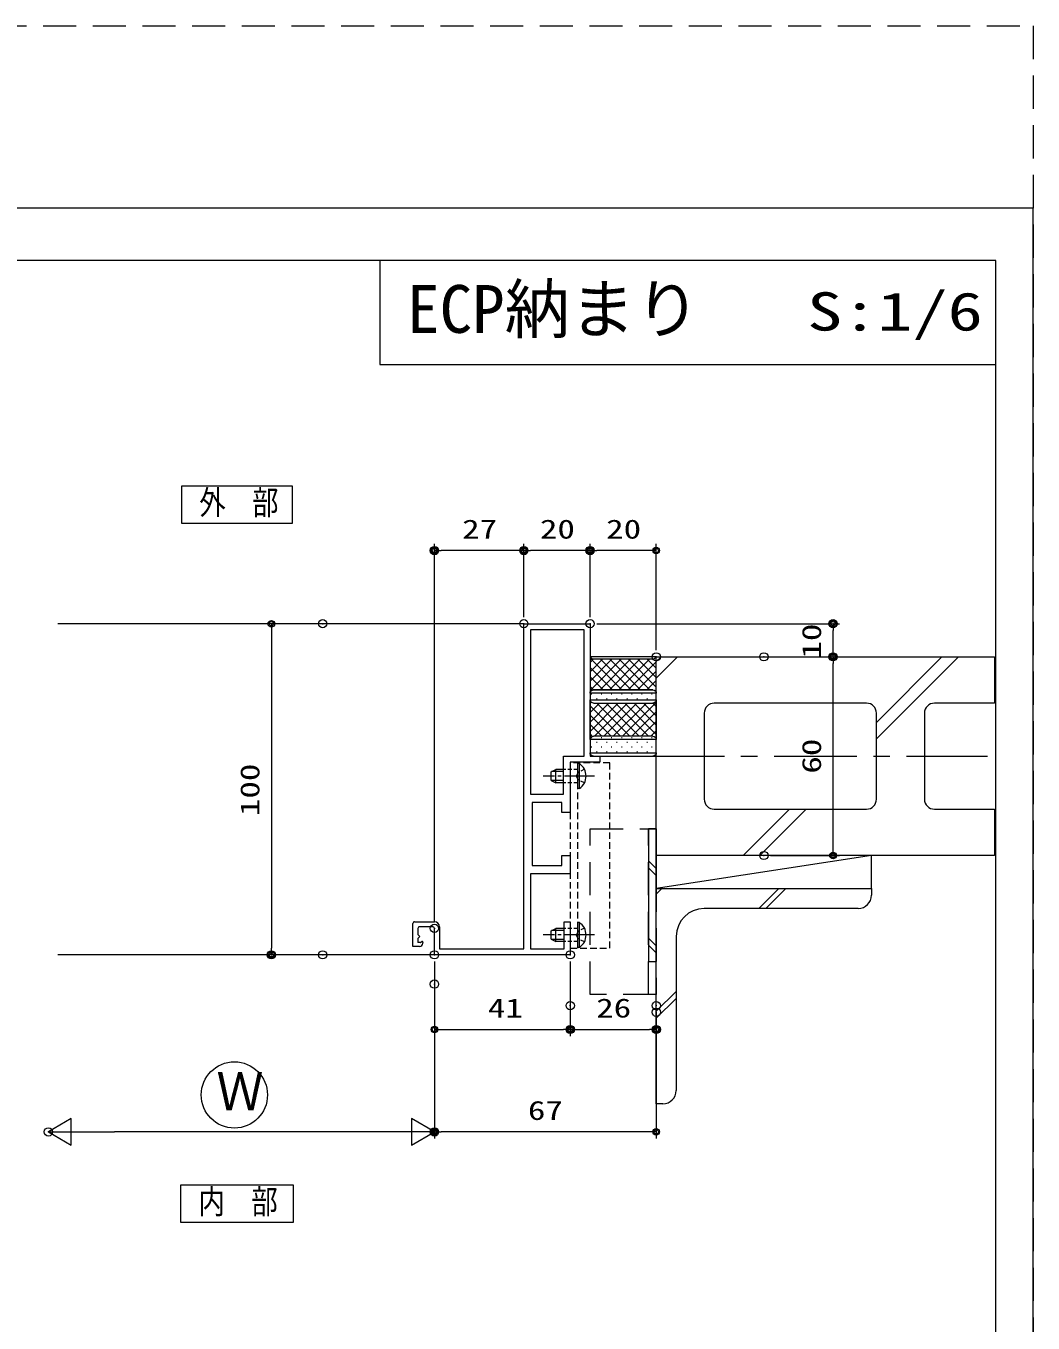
# Model space of a CAD drawing. Units: millimetres, scale not verified. Extents: x -584 to 584, y -818 to 818.
# Drawn here: x 280.3 to 584.5, y 426.4 to 818.1 of the extents above; entities that cross this region are included whole.
import ezdxf
from ezdxf.enums import TextEntityAlignment as Align

# ---------------------------------------------------------------- set-up
doc = ezdxf.new("R2010")
doc.units = ezdxf.units.MM
doc.header["$LTSCALE"] = 5
doc.header["$PDMODE"] = 32
doc.header["$PDSIZE"] = 2.5
for name, pattern in [('CHAIN1', [8, 5, -1, 1, -1]), ('CHAIN2', [12, 9, -1, 1, -1]), ('DASHED1', [1.8, 1.2, -0.6]), ('DASHED2', [3, 2, -1])]:
    doc.linetypes.add(name, pattern=pattern)
for name, color, linetype, lineweight in [('0-0_Defpoints', 7, 'Continuous', 9), ('0-1_KATAZAI', 7, 'Continuous', 9), ('0-2_0', 7, 'Continuous', 9), ('0-4_USERZ', 3, 'Continuous', 9), ('0-A_PARTS2', 134, 'Continuous', 9), ('0-B_SYMBOLS2', 134, 'Continuous', 9), ('0-C_補助線', 134, 'Continuous', 9), ('0-E_PARTS3', 134, 'Continuous', 9), ('0-F_YSS_ZEN', 6, 'Continuous', 9), ('1-2_1-3', 3, 'DASHED2', 9), ('1-3__0-7_', 7, 'Continuous', 9), ('1-4_USER1', 4, 'Continuous', 9)]:
    doc.layers.add(name, color=color, linetype=linetype, lineweight=lineweight)
doc.styles.add('ＭＳ ゴシック', font='')
doc.styles.get('ＭＳ ゴシック').set_extended_font_data('MS Gothic')

# ---------------------------------------------------------------- blocks, each defined once
blk = doc.blocks.new('WAKU-W')
at = {"layer": '0-2_0'}
for p, q in [((22.5, -18.75), (22.5, -17.5)), ((25.34, -18.89), (24.66, -19.61)), ((26.25, -18.5), (30, -18.5)), ((35, -50), (5, -50)), ((7.5, -42.5), (27.5, -42.5)), ((-130, -500), (-129.95, -500)), ((-130, -500), (-129.95, -500))]:
    blk.add_line(p, q, dxfattribs=at)
for points in [[(-130, -500), (-230, -500), (-230, -300), (-245, -300), (-245, -291), (-200, -291), (-200, -215), (-187.5, -215), (-187.5, -230), (-142.5, -230), (-142.5, -134.99), (-187.5, -134.99), (-187.5, -150), (-200, -150), (-200, -122.49), (-140, -122.49), (-140, -9), (-191, -9), (-191, -50), (-200, -50), (-200, 0), (5, 0), (5, -40)], [(-2.5, -42.5), (-2.5, -9), (-130, -9), (-130, -124.99), (-129.95, -124.99)], [(30, -40), (30, -30.5), (27, -27.5), (30, -24.5), (30, -18.5)], [(27.5, -12.5), (37.5, -12.5), (37.5, -47.5)], [(-130, -124.99), (-130, -240), (-129.95, -240)], [(-130, -240), (-130, -500), (-129.95, -500)]]:
    blk.add_lwpolyline(points, dxfattribs=at)
blk.add_lwpolyline([(-140, -491), (-140, -242.5), (-190, -242.5), (-190, -300), (-221, -300), (-221, -491)], close=True, dxfattribs=at)
for centre, radius, start, end in [((27.5, -17.5), 5, 90, 180), ((23.75, -18.75), 1.25, 180, 316.39718), ((26.25, -19.75), 1.25, 90, 136.39718), ((5, -42.5), 7.5, 180, 270), ((7.5, -40), 2.5, 180, 270), ((27.5, -40), 2.5, 270, 0), ((35, -47.5), 2.5, 270, 0)]:
    blk.add_arc(centre, radius, start, end, dxfattribs=at)
blk = doc.blocks.new('DOT1')
at = {"layer": '0-2_0'}
blk.add_line((0, 0), (-5, 0), dxfattribs=at)
for radius in [2.5, 1.62]:
    blk.add_circle((0, 0), radius, dxfattribs=at)
blk = doc.blocks.new('U19')
at = {"layer": '0-A_PARTS2'}
for p, q in [((55, 0), (65, 0)), ((125, 0), (65, 0)), ((125, 0), (145, 0)), ((50, -5), (50, -95)), ((50, -95), (50, -5)), ((70, -5), (70, -95)), ((70, -5), (70, -95)), ((120, -95), (120, -5)), ((120, -95), (120, -5)), ((150, -5), (150, -95)), ((55, -100), (0, -100)), ((65, -100), (55, -100)), ((65, -100), (125, -100)), ((145, -100), (125, -100))]:
    blk.add_line(p, q, dxfattribs=at)
blk.add_lwpolyline([(0, -100), (3.75, -96.25), (3.75, -3.75), (0, 0), (55, 0)], dxfattribs=at)
for centre, start, end in [((55, -5), 90, 180), ((55, -5), 90, 180), ((65, -5), 0, 90), ((65, -5), 0, 90), ((125, -5), 90, 180), ((125, -5), 90, 180), ((145, -5), 0, 90), ((55, -95), 180, 270), ((55, -95), 180, 270), ((65, -95), 270, 0), ((65, -95), 270, 0), ((125, -95), 180, 270), ((125, -95), 180, 270), ((145, -95), 270, 0)]:
    blk.add_arc(centre, 5, start, end, dxfattribs=at)
at = {"layer": '0-B_SYMBOLS2'}
for p, q in [((50, -47.85), (2.15, 0)), ((50.88, 0), (3.75, -47.13)), ((36.74, 0), (3.75, -32.99)), ((22.6, 0), (3.75, -18.85)), ((8.46, 0), (3.75, -4.71)), ((50, -33.7), (16.3, 0)), ((50, -19.56), (30.44, 0)), ((50, -5.42), (44.58, 0)), ((55, 0), (65, 0)), ((125, 0), (65, 0)), ((70.15, 0), (68.6, -1.55)), ((112.57, 0), (70, -42.57)), ((98.43, 0), (70, -28.43)), ((84.29, 0), (70, -14.29)), ((120, -46.01), (73.99, 0)), ((120, -31.86), (88.14, 0)), ((120, -17.72), (102.28, 0)), ((120.18, -3.76), (116.42, 0)), ((125, 0), (145, 0)), ((50, -15.02), (3.75, -61.27)), ((50, -61.99), (3.75, -15.74)), ((50, -5), (50, -95)), ((50, -95), (50, -5)), ((56.3, -2.8), (56.3, -1.8)), ((56.3, -17.95), (56.3, -16.95)), ((63.38, -10.87), (63.38, -9.87)), ((70, -5), (70, -95)), ((70, -5), (70, -95)), ((120, -6.72), (70, -56.72)), ((120, -60.15), (70, -10.15)), ((120, -95), (120, -5)), ((120, -95), (120, -5)), ((122.15, -2.8), (122.15, -1.8)), ((122.15, -17.95), (122.15, -16.95)), ((129.23, -10.87), (129.23, -9.87)), ((136.3, -2.8), (136.3, -1.8)), ((136.3, -17.95), (136.3, -16.95)), ((143.38, -10.87), (143.38, -9.87)), ((150, -5), (150, -95)), ((50, -29.17), (3.75, -75.42)), ((50, -76.13), (3.75, -29.88)), ((56.3, -33.1), (56.3, -32.1)), ((63.38, -26.02), (63.38, -25.02)), ((120, -20.86), (70, -70.86)), ((120, -74.29), (70, -24.29)), ((120, -35), (70, -85)), ((120, -88.43), (70, -38.43)), ((122.15, -33.1), (122.15, -32.1)), ((129.23, -26.02), (129.23, -25.02)), ((136.3, -33.1), (136.3, -32.1)), ((143.38, -26.02), (143.38, -25.02)), ((50, -43.31), (3.75, -89.56)), ((50, -90.27), (3.75, -44.02)), ((45.58, -100), (3.75, -58.17)), ((50, -57.45), (7.45, -100)), ((56.3, -48.25), (56.3, -47.25)), ((63.38, -41.17), (63.38, -40.17)), ((63.38, -56.32), (63.38, -55.32)), ((120, -49.14), (69.14, -100)), ((117.43, -100), (70, -52.57)), ((122.15, -48.25), (122.15, -47.25)), ((129.23, -41.17), (129.23, -40.17)), ((129.23, -56.32), (129.23, -55.32)), ((136.3, -48.25), (136.3, -47.25)), ((143.38, -41.17), (143.38, -40.17)), ((143.38, -56.32), (143.38, -55.32)), ((31.44, -100), (3.75, -72.31)), ((50, -71.59), (21.59, -100)), ((56.3, -63.4), (56.3, -62.4)), ((56.3, -78.55), (56.3, -77.55)), ((63.38, -71.47), (63.38, -70.47)), ((103.28, -100), (70, -66.72)), ((120, -63.28), (83.28, -100)), ((120, -77.43), (97.43, -100)), ((122.15, -63.4), (122.15, -62.4)), ((122.15, -78.55), (122.15, -77.55)), ((129.23, -71.47), (129.23, -70.47)), ((136.3, -63.4), (136.3, -62.4)), ((136.3, -78.55), (136.3, -77.55)), ((143.38, -71.47), (143.38, -70.47)), ((17.3, -100), (3.75, -86.45)), ((50, -85.73), (35.73, -100)), ((56.3, -93.7), (56.3, -92.7)), ((63.38, -86.62), (63.38, -85.62)), ((89.14, -100), (70, -80.86)), ((75, -100), (70, -95)), ((120, -91.57), (111.57, -100)), ((122.15, -93.7), (122.15, -92.7)), ((129.23, -86.62), (129.23, -85.62)), ((136.3, -93.7), (136.3, -92.7)), ((143.38, -86.62), (143.38, -85.62)), ((55, -100), (0, -100)), ((3.16, -100), (1.58, -98.42)), ((51.41, -98.47), (49.88, -100)), ((65, -100), (55, -100)), ((65, -100), (125, -100)), ((145, -100), (125, -100))]:
    blk.add_line(p, q, dxfattribs=at)
blk.add_lwpolyline([(0, -100), (3.75, -96.25), (3.75, -3.75), (0, 0), (55, 0)], dxfattribs=at)
for centre, start, end in [((55, -5), 90, 180), ((55, -5), 90, 180), ((65, -5), 0, 90), ((65, -5), 0, 90), ((125, -5), 90, 180), ((125, -5), 90, 180), ((145, -5), 0, 90), ((55, -95), 180, 270), ((55, -95), 180, 270), ((65, -95), 270, 0), ((65, -95), 270, 0), ((125, -95), 180, 270), ((125, -95), 180, 270), ((145, -95), 270, 0)]:
    blk.add_arc(centre, 5, start, end, dxfattribs=at)
at = {"layer": '0-C_補助線'}
for p, q in [((0, -100), (0, 0)), ((55, -100), (55, 0)), ((65, 0), (65, -100)), ((125, -100), (125, 0)), ((145, 0), (145, -100))]:
    blk.add_line(p, q, dxfattribs=at)
blk = doc.blocks.new('U9')
at = {"layer": '0-E_PARTS3', "linetype": 'CHAIN2'}
blk.add_line((-25, 0), (52.5, 0), dxfattribs=at)
at = {"layer": '0-E_PARTS3'}
for p, q in [((-2.54, 18.75), (0, 18.75)), ((0, 18.75), (0, -18.75)), ((21.5, 10), (33, 10)), ((21.5, 6.73), (39.54, 6.73)), ((33, 10), (33, -10)), ((40, 6.5), (33, 10)), ((40, 6.5), (40, -6.5)), ((21.5, -6.73), (39.54, -6.73)), ((21.5, -10), (33, -10)), ((40, -6.5), (33, -10))]:
    blk.add_line(p, q, dxfattribs=at)
at = {"layer": '0-E_PARTS3', "linetype": 'DASHED1'}
for p, q in [((0, 10), (21.5, 10)), ((0, -10), (21.5, -10))]:
    blk.add_line(p, q, dxfattribs=at)
for points in [[(-10.05, 10.25), (-0.77, 5.72), (2.28, 0)], [(-10.05, -10.25), (-0.77, -5.72), (2.28, 0)]]:
    blk.add_lwpolyline(points, dxfattribs=at)
at = {"layer": '0-E_PARTS3'}
blk.add_lwpolyline([(-2.54, 18.75), (-2.54, -18.75), (0, -18.75)], dxfattribs=at)
blk.add_arc((10.13, 0), 22.63, 124.06671, 235.93329, dxfattribs=at)
blk = doc.blocks.new('U10')
at = {"layer": '0-E_PARTS3', "linetype": 'CHAIN2'}
blk.add_line((-25, 0), (52.5, 0), dxfattribs=at)
at = {"layer": '0-E_PARTS3'}
for p, q in [((-2.54, 18.75), (0, 18.75)), ((0, 18.75), (0, -18.75)), ((20.5, 10), (33, 10)), ((20.5, 6.73), (39.54, 6.73)), ((33, 10), (33, -10)), ((40, 6.5), (33, 10)), ((40, 6.5), (40, -6.5)), ((20.5, -6.73), (39.54, -6.73)), ((20.5, -10), (33, -10)), ((40, -6.5), (33, -10))]:
    blk.add_line(p, q, dxfattribs=at)
at = {"layer": '0-E_PARTS3', "linetype": 'DASHED1'}
for p, q in [((0, 10), (20.5, 10)), ((0, -10), (20.5, -10))]:
    blk.add_line(p, q, dxfattribs=at)
for points in [[(-10.05, 10.25), (-0.77, 5.72), (2.28, 0)], [(-10.05, -10.25), (-0.77, -5.72), (2.28, 0)]]:
    blk.add_lwpolyline(points, dxfattribs=at)
at = {"layer": '0-E_PARTS3'}
blk.add_lwpolyline([(-2.54, 18.75), (-2.54, -18.75), (0, -18.75)], dxfattribs=at)
blk.add_arc((10.13, 0), 22.63, 124.06671, 235.93329, dxfattribs=at)
blk = doc.blocks.new('A$C0AB24780')
at = {"layer": '1-2_1-3'}
blk.add_line((-11.5, -8.99), (-11.5, -288.99), dxfattribs=at)
blk.add_lwpolyline([(0, -288.99), (0, -8.99), (-60, -8.99), (-60, -288.99)], close=True, dxfattribs=at)
at = {"layer": '0-E_PARTS3'}
for name, p in [('U10', (-11.5, -28.99)), ('U9', (-11.5, -268.99))]:
    blk.add_blockref(name, p, dxfattribs=at)
blk = doc.blocks.new('ALW1')
at = {"layer": '0-2_0'}
blk.add_line((0, 0), (-5, 0), dxfattribs=at)
blk.add_lwpolyline([(-1.732, -1), (0, 0), (-1.732, 1)], close=True, dxfattribs=at)
blk = doc.blocks.new('GAIBU_W')
at = {"layer": '1-4_USER1'}
blk.add_lwpolyline([(-84, -28), (84, -28), (84, 28), (-84, 28)], close=True, dxfattribs=at)
at = {"layer": '1-4_USER1', "style": 'ＭＳ ゴシック', "width": 0.8}
blk.add_text('外\u3000部', height=36.55, dxfattribs=at).set_placement((-57, -26.03), align=Align.BOTTOM_LEFT)
blk = doc.blocks.new('NAIBU_W')
at = {"layer": '1-4_USER1'}
blk.add_lwpolyline([(-85.14, -28), (85.14, -28), (85.14, 28), (-85.14, 28)], close=True, dxfattribs=at)
at = {"layer": '1-4_USER1', "style": 'ＭＳ ゴシック', "width": 0.8}
blk.add_text('内\u3000部', height=36.55, dxfattribs=at).set_placement((-58.14, -26.03), align=Align.BOTTOM_LEFT)

msp = doc.modelspace()

# ---------------------------------------------------------------- linework, layer by layer
at = {"layer": '0-0_Defpoints', "color": 1, "linetype": 'DASHED2'}
msp.add_lwpolyline([(584.5, -818.1), (-584.5, -818.1), (-584.5, 818.1), (584.5, 818.1)], close=True, dxfattribs=at)
at = {"layer": '0-0_Defpoints', "color": 1}
msp.add_lwpolyline([(-539.5, 763.1), (-539.5, -818.1), (584.5, -818.1), (584.5, 763.1)], close=True, dxfattribs=at)
at = {"layer": '0-0_Defpoints'}
for p in [(403.684, 659.66), (430.684, 659.66), (450.684, 659.66), (369.927, 637.573), (430.684, 637.573), (450.684, 637.573), (524.073, 637.573), (470.684, 627.573), (503.184, 627.573), (524.073, 627.573), (503.184, 567.573), (403.684, 545.573), (354.413, 537.573), (369.927, 537.573), (403.684, 537.573), (403.684, 537.573), (444.688, 537.573), (403.684, 528.747), (444.688, 522.237), (470.684, 522.237), (470.684, 520.237), (444.688, 515.024), (470.684, 515.024), (287.066, 484.105), (403.684, 484.105)]:
    msp.add_point(p, dxfattribs=at)
at = {"layer": '0-2_0', "color": 4}
for p, q in [((534.184, 613.573), (488.184, 613.573)), ((570.607, 613.573), (554.684, 613.573)), ((485.184, 610.573), (485.184, 584.573)), ((537.184, 584.573), (537.184, 610.573)), ((551.684, 610.573), (551.684, 584.573)), ((488.184, 581.573), (534.184, 581.573)), ((554.684, 581.573), (570.607, 581.573))]:
    msp.add_line(p, q, dxfattribs=at)
for centre, start, end in [((488.184, 610.573), 90, 180), ((534.184, 610.573), 0, 90), ((554.684, 610.573), 90, 180), ((488.184, 584.573), 180, 270), ((534.184, 584.573), 270, 0), ((554.684, 584.573), 180, 270)]:
    msp.add_arc(centre, 3, start, end, dxfattribs=at)
at = {"layer": '0-4_USERZ'}
for p, q in [((403.684, 547.573), (403.684, 661.66)), ((428.684, 659.66), (405.684, 659.66)), ((430.684, 639.573), (430.684, 661.66)), ((430.684, 639.573), (430.684, 661.66)), ((448.684, 659.66), (432.684, 659.66)), ((450.684, 639.573), (450.684, 661.66)), ((450.684, 639.573), (450.684, 661.66)), ((468.684, 659.66), (452.684, 659.66)), ((470.684, 629.573), (470.684, 661.66)), ((430.684, 637.573), (289.867, 637.573)), ((367.927, 637.573), (352.413, 637.573)), ((354.413, 635.573), (354.413, 539.573)), ((452.684, 637.573), (526.073, 637.573)), ((524.073, 629.573), (524.073, 635.573)), ((477.119, 627.573), (470.684, 621.138)), ((472.119, 627.573), (470.684, 626.138)), ((505.184, 627.573), (526.073, 627.573)), ((505.184, 627.573), (526.073, 627.573)), ((561.972, 627.573), (537.184, 602.785)), ((556.972, 627.573), (537.184, 607.785)), ((524.073, 569.573), (524.073, 625.573)), ((534.184, 613.573), (488.184, 613.573)), ((485.184, 610.573), (485.184, 584.573)), ((537.184, 584.573), (537.184, 610.573)), ((551.684, 610.573), (551.684, 584.573)), ((488.184, 581.573), (534.184, 581.573)), ((510.972, 581.573), (496.972, 567.573)), ((515.972, 581.573), (501.972, 567.573)), ((535.684, 567.573), (470.684, 557.573)), ((505.184, 567.573), (526.073, 567.573)), ((403.684, 537.573), (289.867, 537.573)), ((367.927, 537.573), (352.413, 537.573)), ((403.684, 535.573), (403.684, 513.024)), ((444.688, 535.573), (444.688, 513.024)), ((403.684, 526.747), (403.684, 482.105)), ((444.688, 520.237), (444.688, 513.024)), ((470.684, 520.237), (470.684, 513.024)), ((470.684, 518.237), (470.684, 482.105)), ((405.684, 515.024), (442.688, 515.024)), ((446.688, 515.024), (468.684, 515.024)), ((468.684, 484.105), (405.684, 484.105))]:
    msp.add_line(p, q, dxfattribs=at)
at = {"layer": '0-4_USERZ', "color": 1, "linetype": 'CHAIN1'}
msp.add_line((466.254, 597.573), (570.711, 597.573), dxfattribs=at)
at = {"layer": '0-4_USERZ', "color": 4}
for p, q in [((470.684, 555.906), (472.351, 557.573)), ((501.704, 551.573), (507.704, 557.573)), ((503.827, 551.573), (509.827, 557.573)), ((531.684, 551.573), (485.184, 551.573)), ((531.684, 551.573), (485.184, 551.573)), ((476.684, 543.073), (476.684, 496.573)), ((476.684, 543.073), (476.684, 496.573)), ((470.684, 520.552), (476.684, 526.552)), ((470.684, 518.429), (476.684, 524.429))]:
    msp.add_line(p, q, dxfattribs=at)
at = {"layer": '0-4_USERZ', "color": 7}
for points in [[(22.5, -27.5), (573.26, -27.5), (573.26, 747.288), (22.5, 747.288)], [(387.15, 715.855), (573.26, 715.855), (573.26, 747.288), (387.15, 747.288)]]:
    msp.add_lwpolyline(points, close=True, dxfattribs=at)
at = {"layer": '0-4_USERZ', "color": 4}
for points in [[(570.607, 567.573), (470.684, 567.573), (470.684, 581.573), (470.684, 613.573), (470.684, 627.573), (570.607, 627.573)], [(472.684, 492.573), (470.684, 492.573), (470.684, 557.573), (535.684, 557.573), (535.684, 555.573)], [(472.684, 492.573), (470.684, 492.573), (470.684, 557.573), (535.684, 557.573), (535.684, 555.573)]]:
    msp.add_lwpolyline(points, dxfattribs=at)
at = {"layer": '0-4_USERZ'}
for points in [[(572.867, 567.573), (470.684, 567.573), (470.684, 580.573), (470.684, 614.573), (470.684, 627.573), (572.867, 627.573), (572.867, 613.573), (554.684, 613.573)], [(554.684, 581.573), (572.867, 581.573), (572.867, 567.573)]]:
    msp.add_lwpolyline(points, dxfattribs=at)
msp.add_lwpolyline([(535.684, 567.573), (470.684, 567.573), (470.684, 557.573), (535.684, 557.573)], close=True, dxfattribs=at)
for centre, start, end in [((488.184, 610.573), 90, 180), ((534.184, 610.573), 0, 90), ((554.684, 610.573), 90, 180), ((488.184, 584.573), 180, 270), ((534.184, 584.573), 270, 360), ((554.684, 584.573), 180, 270)]:
    msp.add_arc(centre, 3, start, end, dxfattribs=at)
at = {"layer": '0-4_USERZ', "color": 4}
for centre, radius, start, end in [((531.684, 555.573), 4, 270, 0), ((531.684, 555.573), 4, 270, 0), ((485.184, 543.073), 8.5, 90, 180), ((485.184, 543.073), 8.5, 90, 180), ((472.684, 496.573), 4, 270, 0), ((472.684, 496.573), 4, 270, 0)]:
    msp.add_arc(centre, radius, start, end, dxfattribs=at)
at = {"layer": '0-A_PARTS2', "linetype": 'DASHED2'}
for points in [[(450.684, 525.604), (450.684, 575.604), (470.684, 575.604), (470.684, 525.604)], [(468.384, 525.604), (468.384, 575.604), (470.684, 575.604), (470.684, 525.604)]]:
    msp.add_lwpolyline(points, close=True, dxfattribs=at)
at = {"layer": '0-B_SYMBOLS2'}
for p, q in [((470.684, 563.674), (468.384, 565.974)), ((470.684, 561.551), (468.384, 563.851)), ((470.684, 540.34), (468.384, 542.64)), ((470.684, 538.217), (468.384, 540.517))]:
    msp.add_line(p, q, dxfattribs=at)
msp.add_lwpolyline([(470.684, 575.604), (468.384, 575.604), (468.384, 535.604), (470.684, 535.604)], close=True, dxfattribs=at)
at = {"layer": '0-F_YSS_ZEN'}
for p, q in [((403.684, 535.573), (403.684, 482.105)), ((383.684, 484.105), (307.066, 484.105))]:
    msp.add_line(p, q, dxfattribs=at)
at = {"layer": '1-3__0-7_'}
msp.add_circle((343.25, 495.278), 10, dxfattribs=at)

# ---------------------------------------------------------------- block references
at = {"layer": '0-1_KATAZAI', "xscale": 0.2, "yscale": 0.2, "rotation": 180}
msp.add_blockref('WAKU-W', (404.684, 537.573), dxfattribs=at)
at = {"layer": '0-2_0', "xscale": -0.2, "yscale": 0.2, "rotation": 90}
msp.add_blockref('U19', (450.684, 627.573), dxfattribs=at)
at = {"layer": '0-4_USERZ'}
for name, p, xscale, yscale, rotation in [('DOT1', (403.684, 659.66), 0.4, 0.4, 180), ('DOT1', (430.684, 659.66), 0.4, 0.4, 180), ('DOT1', (450.684, 659.66), 0.4, 0.4, 180), ('DOT1', (354.413, 637.573), 0.4, 0.4, 90), ('DOT1', (524.073, 637.573), 0.4, 0.4, 90), ('DOT1', (524.073, 627.573), 0.4, 0.4, 270), ('DOT1', (524.073, 627.573), 0.4, 0.4, 90), ('A$C0AB24780', (444.684, 537.773), 0.2, 0.2, 180), ('DOT1', (524.073, 567.573), 0.4, 0.4, 270), ('DOT1', (354.413, 537.573), 0.4, 0.4, 270), ('DOT1', (403.684, 515.024), 0.4, 0.4, 180), ('DOT1', (444.688, 515.024), 0.4, 0.4, 180), ('DOT1', (403.684, 484.105), 0.4, 0.4, 180)]:
    msp.add_blockref(name, p, dxfattribs=dict(at, xscale=xscale, yscale=yscale, rotation=rotation))
at = {"layer": '0-4_USERZ', "xscale": 0.4, "yscale": 0.4}
for p in [(430.684, 659.66), (450.684, 659.66), (470.684, 659.66), (444.688, 515.024), (470.684, 515.024), (470.684, 484.105)]:
    msp.add_blockref('DOT1', p, dxfattribs=at)
at = {"layer": '0-F_YSS_ZEN', "xscale": 4, "yscale": 4, "rotation": 180}
msp.add_blockref('ALW1', (287.066, 484.105), dxfattribs=at)
at = {"layer": '0-F_YSS_ZEN', "xscale": 4, "yscale": 4}
msp.add_blockref('ALW1', (403.684, 484.105), dxfattribs=at)
at = {"layer": '1-4_USER1', "xscale": 0.2, "yscale": 0.2}
for name, p in [('GAIBU_W', (344.047, 673.544)), ('NAIBU_W', (344.047, 462.42))]:
    msp.add_blockref(name, p, dxfattribs=at)

# ---------------------------------------------------------------- texts
at = {"layer": '0-4_USERZ', "color": 7, "style": 'ＭＳ ゴシック'}
msp.add_text('ECP納まり', height=14.44, dxfattribs=at).set_placement((395.416, 721.085), align=Align.BOTTOM_LEFT)
at = {"layer": '0-4_USERZ', "style": 'ＭＳ ゴシック', "width": 1.35}
for s, height, p in [('S:1/6', 11.55, (516.271, 722.64)), ('27', 5.755, (412.041, 661.55)), ('20', 5.755, (435.541, 661.55)), ('20', 5.755, (455.541, 661.55)), ('41', 5.755, (419.814, 516.914)), ('26', 5.755, (452.543, 516.914)), ('67', 5.755, (431.912, 485.994))]:
    msp.add_text(s, height=height, dxfattribs=at).set_placement(p, align=Align.BOTTOM_LEFT)
for s, p in [('10', (522.183, 627.044)), ('60', (522.183, 592.302)), ('100', (352.524, 579.473))]:
    msp.add_text(s, height=5.755, rotation=90, dxfattribs=at).set_placement(p, align=Align.BOTTOM_LEFT)
at = {"layer": '1-3__0-7_', "style": 'ＭＳ ゴシック', "width": 0.9}
msp.add_text('Ｗ', height=11.55, dxfattribs=at).set_placement((337.842, 487.104), align=Align.BOTTOM_LEFT)

doc.saveas('drawing.dxf')
